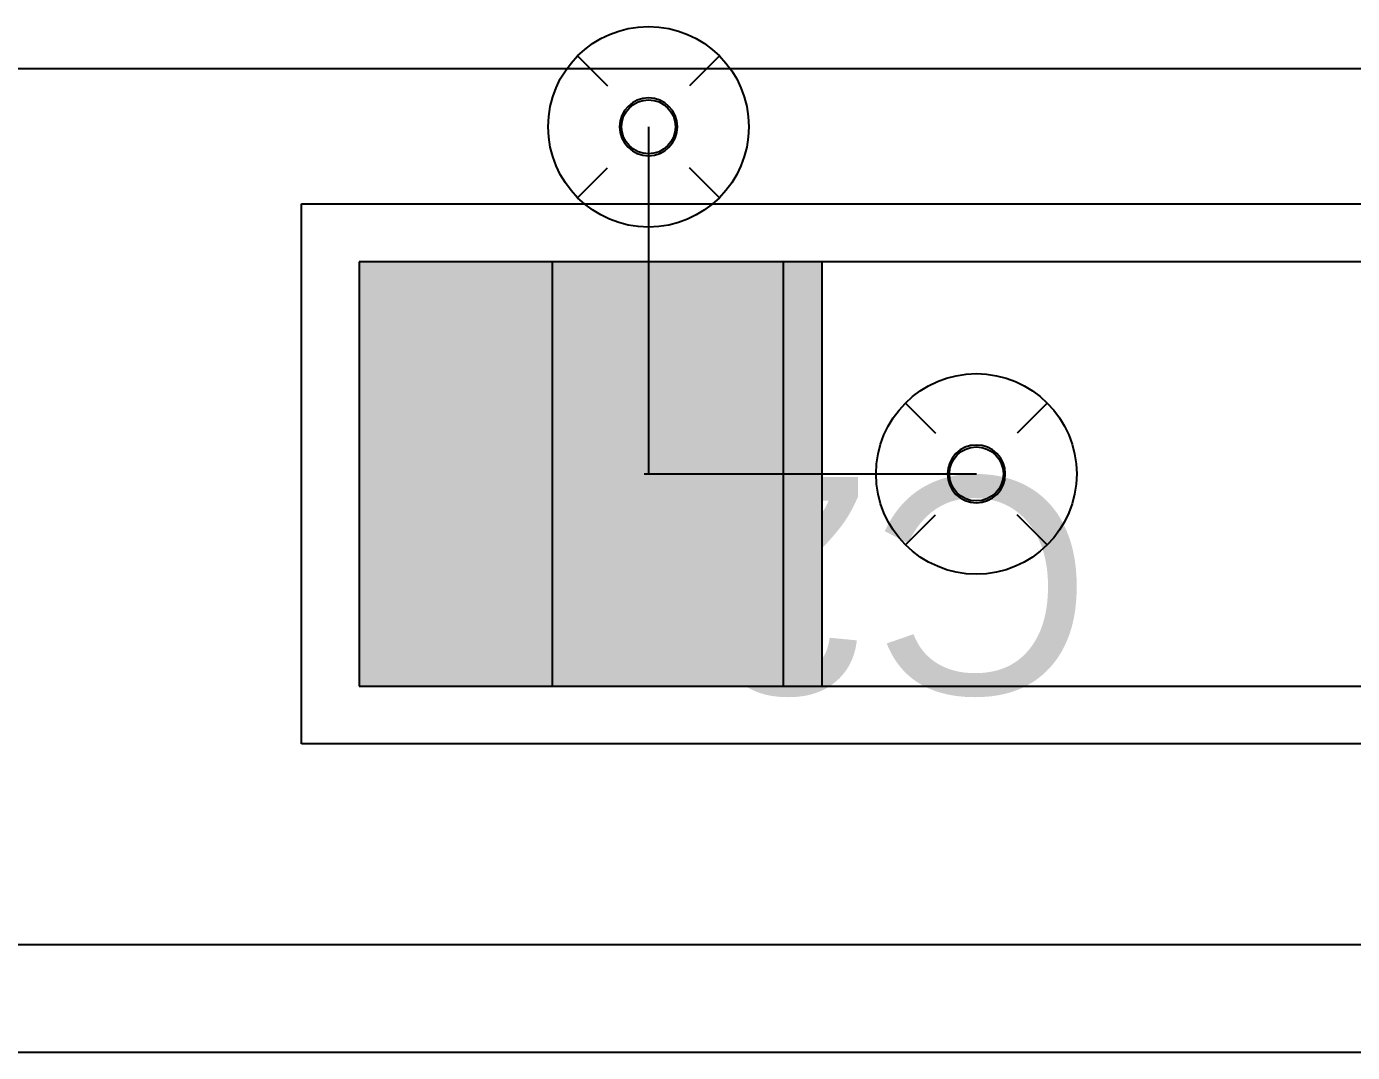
# Model space of a CAD drawing. Header units: inches. Extents: x -0.63 to 3.45, y 0 to 2.67.
# Drawn here: x 0.3737 to 0.7175, y 0 to 0.266 of the extents above; entities that cross this region are included whole.
import ezdxf

# ---------------------------------------------------------------- set-up
doc = ezdxf.new("R2010")
doc.units = ezdxf.units.IN
doc.header["$MEASUREMENT"] = 0
for name, color, linetype in [('BOARD_OUTLINE', 7, 'Continuous'), ('Bottom', 7, 'Continuous'), ('L2_GND', 7, 'Continuous'), ('L5_GND', 7, 'Continuous'), ('Layer_20', 7, 'Continuous'), ('LAYNR4', 7, 'Continuous'), ('LAYNR5', 7, 'Continuous'), ('PADLAYER_BOT', 7, 'Continuous'), ('PADLAYER_INNER', 7, 'Continuous'), ('PADLAYER_TOP', 7, 'Continuous'), ('SILKCREEN_COMP_TOP', 7, 'Continuous'), ('SILKSCREEN_TEXT_TOP', 7, 'Continuous'), ('TOOL_TOP', 7, 'Continuous'), ('Trace_Route_Top', 7, 'Continuous')]:
    doc.layers.add(name, color=color, linetype=linetype)

# ---------------------------------------------------------------- blocks, each defined once
blk = doc.blocks.new('SE1')
at = {"layer": 'BOARD_OUTLINE', "color": 7, "linetype": 'Continuous'}
blk.add_line((2, 0), (0, 0), dxfattribs=at)
blk = doc.blocks.new('SE')
at = {"layer": 'BOARD_OUTLINE'}
blk.add_blockref('SE1', (0, 0), dxfattribs=at)
blk = doc.blocks.new('SE479')
at = {"layer": 'Trace_Route_Top', "color": 7, "linetype": 'Continuous'}
blk.add_line((0.53386, 0.15), (0.62, 0.15), dxfattribs=at)
blk = doc.blocks.new('SE478')
at = {"layer": 'Trace_Route_Top'}
blk.add_blockref('SE479', (0, 0), dxfattribs=at)
blk = doc.blocks.new('SE485')
at = {"layer": 'Trace_Route_Top', "color": 7, "linetype": 'Continuous'}
blk.add_line((0.535, 0.24), (0.535, 0.15), dxfattribs=at)
blk = doc.blocks.new('SE484')
at = {"layer": 'Trace_Route_Top'}
blk.add_blockref('SE485', (0, 0), dxfattribs=at)
blk = doc.blocks.new('SE709')
at = {"layer": 'L2_GND', "color": 7, "linetype": 'Continuous'}
blk.add_line((0.031, 0.028), (1.969, 0.028), dxfattribs=at)
blk = doc.blocks.new('SE708')
at = {"layer": 'L2_GND'}
blk.add_blockref('SE709', (0, 0), dxfattribs=at)
blk = doc.blocks.new('SE1083')
at = {"layer": 'L2_GND', "color": 7, "linetype": 'Continuous'}
blk.add_line((0.55338, 0.25838), (0.54561, 0.25061), dxfattribs=at)
blk = doc.blocks.new('SE1082')
at = {"layer": 'L2_GND'}
blk.add_blockref('SE1083', (0, 0), dxfattribs=at)
blk = doc.blocks.new('SE1085')
at = {"layer": 'L2_GND', "color": 7, "linetype": 'Continuous'}
blk.add_line((0.51662, 0.25838), (0.52439, 0.25061), dxfattribs=at)
blk = doc.blocks.new('SE1084')
at = {"layer": 'L2_GND'}
blk.add_blockref('SE1085', (0, 0), dxfattribs=at)
blk = doc.blocks.new('SE1087')
at = {"layer": 'L2_GND', "color": 7, "linetype": 'Continuous'}
blk.add_line((0.51662, 0.22162), (0.52439, 0.22939), dxfattribs=at)
blk = doc.blocks.new('SE1086')
at = {"layer": 'L2_GND'}
blk.add_blockref('SE1087', (0, 0), dxfattribs=at)
blk = doc.blocks.new('SE1089')
at = {"layer": 'L2_GND', "color": 7, "linetype": 'Continuous'}
blk.add_line((0.55338, 0.22162), (0.54561, 0.22939), dxfattribs=at)
blk = doc.blocks.new('SE1088')
at = {"layer": 'L2_GND'}
blk.add_blockref('SE1089', (0, 0), dxfattribs=at)
blk = doc.blocks.new('SE1091')
at = {"layer": 'L2_GND', "color": 7, "linetype": 'Continuous'}
blk.add_line((0.63838, 0.16838), (0.63061, 0.16061), dxfattribs=at)
blk = doc.blocks.new('SE1090')
at = {"layer": 'L2_GND'}
blk.add_blockref('SE1091', (0, 0), dxfattribs=at)
blk = doc.blocks.new('SE1093')
at = {"layer": 'L2_GND', "color": 7, "linetype": 'Continuous'}
blk.add_line((0.60162, 0.16838), (0.60939, 0.16061), dxfattribs=at)
blk = doc.blocks.new('SE1092')
at = {"layer": 'L2_GND'}
blk.add_blockref('SE1093', (0, 0), dxfattribs=at)
blk = doc.blocks.new('SE1095')
at = {"layer": 'L2_GND', "color": 7, "linetype": 'Continuous'}
blk.add_line((0.60162, 0.13162), (0.60939, 0.13939), dxfattribs=at)
blk = doc.blocks.new('SE1094')
at = {"layer": 'L2_GND'}
blk.add_blockref('SE1095', (0, 0), dxfattribs=at)
blk = doc.blocks.new('SE1097')
at = {"layer": 'L2_GND', "color": 7, "linetype": 'Continuous'}
blk.add_line((0.63838, 0.13162), (0.63061, 0.13939), dxfattribs=at)
blk = doc.blocks.new('SE1096')
at = {"layer": 'L2_GND'}
blk.add_blockref('SE1097', (0, 0), dxfattribs=at)
blk = doc.blocks.new('SE1243')
at = {"layer": 'LAYNR4', "color": 7, "linetype": 'Continuous'}
blk.add_line((0.031, 0.028), (1.969, 0.028), dxfattribs=at)
blk = doc.blocks.new('SE1242')
at = {"layer": 'LAYNR4'}
blk.add_blockref('SE1243', (0, 0), dxfattribs=at)
blk = doc.blocks.new('SE1353')
at = {"layer": 'L5_GND', "color": 7, "linetype": 'Continuous'}
blk.add_line((0.031, 0.028), (1.969, 0.028), dxfattribs=at)
blk = doc.blocks.new('SE1352')
at = {"layer": 'L5_GND'}
blk.add_blockref('SE1353', (0, 0), dxfattribs=at)
blk = doc.blocks.new('SE1727')
at = {"layer": 'L5_GND', "color": 7, "linetype": 'Continuous'}
blk.add_line((0.55338, 0.25838), (0.54561, 0.25061), dxfattribs=at)
blk = doc.blocks.new('SE1726')
at = {"layer": 'L5_GND'}
blk.add_blockref('SE1727', (0, 0), dxfattribs=at)
blk = doc.blocks.new('SE1729')
at = {"layer": 'L5_GND', "color": 7, "linetype": 'Continuous'}
blk.add_line((0.51662, 0.25838), (0.52439, 0.25061), dxfattribs=at)
blk = doc.blocks.new('SE1728')
at = {"layer": 'L5_GND'}
blk.add_blockref('SE1729', (0, 0), dxfattribs=at)
blk = doc.blocks.new('SE1731')
at = {"layer": 'L5_GND', "color": 7, "linetype": 'Continuous'}
blk.add_line((0.51662, 0.22162), (0.52439, 0.22939), dxfattribs=at)
blk = doc.blocks.new('SE1730')
at = {"layer": 'L5_GND'}
blk.add_blockref('SE1731', (0, 0), dxfattribs=at)
blk = doc.blocks.new('SE1733')
at = {"layer": 'L5_GND', "color": 7, "linetype": 'Continuous'}
blk.add_line((0.55338, 0.22162), (0.54561, 0.22939), dxfattribs=at)
blk = doc.blocks.new('SE1732')
at = {"layer": 'L5_GND'}
blk.add_blockref('SE1733', (0, 0), dxfattribs=at)
blk = doc.blocks.new('SE1735')
at = {"layer": 'L5_GND', "color": 7, "linetype": 'Continuous'}
blk.add_line((0.63838, 0.16838), (0.63061, 0.16061), dxfattribs=at)
blk = doc.blocks.new('SE1734')
at = {"layer": 'L5_GND'}
blk.add_blockref('SE1735', (0, 0), dxfattribs=at)
blk = doc.blocks.new('SE1737')
at = {"layer": 'L5_GND', "color": 7, "linetype": 'Continuous'}
blk.add_line((0.60162, 0.16838), (0.60939, 0.16061), dxfattribs=at)
blk = doc.blocks.new('SE1736')
at = {"layer": 'L5_GND'}
blk.add_blockref('SE1737', (0, 0), dxfattribs=at)
blk = doc.blocks.new('SE1739')
at = {"layer": 'L5_GND', "color": 7, "linetype": 'Continuous'}
blk.add_line((0.60162, 0.13162), (0.60939, 0.13939), dxfattribs=at)
blk = doc.blocks.new('SE1738')
at = {"layer": 'L5_GND'}
blk.add_blockref('SE1739', (0, 0), dxfattribs=at)
blk = doc.blocks.new('SE1741')
at = {"layer": 'L5_GND', "color": 7, "linetype": 'Continuous'}
blk.add_line((0.63838, 0.13162), (0.63061, 0.13939), dxfattribs=at)
blk = doc.blocks.new('SE1740')
at = {"layer": 'L5_GND'}
blk.add_blockref('SE1741', (0, 0), dxfattribs=at)
blk = doc.blocks.new('SE1991')
at = {"layer": 'LAYNR5', "color": 7, "linetype": 'Continuous'}
blk.add_line((0.031, 0.028), (1.969, 0.028), dxfattribs=at)
blk = doc.blocks.new('SE1990')
at = {"layer": 'LAYNR5'}
blk.add_blockref('SE1991', (0, 0), dxfattribs=at)
blk = doc.blocks.new('SE2111')
at = {"layer": 'Bottom', "color": 7, "linetype": 'Continuous'}
blk.add_line((0.031, 0.028), (1.969, 0.028), dxfattribs=at)
blk = doc.blocks.new('SE2110')
at = {"layer": 'Bottom'}
blk.add_blockref('SE2111', (0, 0), dxfattribs=at)
blk = doc.blocks.new('SE2649')
at = {"layer": 'PADLAYER_TOP', "color": 7, "linetype": 'Continuous'}
for start, end in [(0, 180), (180, 0)]:
    blk.add_arc((0.535, 0.24), 0.0075, start, end, dxfattribs=at)
blk = doc.blocks.new('SE2648')
at = {"layer": 'PADLAYER_TOP'}
blk.add_blockref('SE2649', (0, 0), dxfattribs=at)
blk = doc.blocks.new('SE2651')
at = {"layer": 'PADLAYER_INNER', "color": 7, "linetype": 'Continuous'}
for start, end in [(0, 180), (180, 0)]:
    blk.add_arc((0.535, 0.24), 0.0075, start, end, dxfattribs=at)
blk = doc.blocks.new('SE2650')
at = {"layer": 'PADLAYER_INNER'}
blk.add_blockref('SE2651', (0, 0), dxfattribs=at)
blk = doc.blocks.new('SE2653')
at = {"layer": 'PADLAYER_BOT', "color": 7, "linetype": 'Continuous'}
for start, end in [(0, 180), (180, 0)]:
    blk.add_arc((0.535, 0.24), 0.0075, start, end, dxfattribs=at)
blk = doc.blocks.new('SE2652')
at = {"layer": 'PADLAYER_BOT'}
blk.add_blockref('SE2653', (0, 0), dxfattribs=at)
blk = doc.blocks.new('SE2655')
at = {"layer": 'PADLAYER_TOP', "color": 7, "linetype": 'Continuous'}
for start, end in [(0, 180), (180, 0)]:
    blk.add_arc((0.62, 0.15), 0.0075, start, end, dxfattribs=at)
blk = doc.blocks.new('SE2654')
at = {"layer": 'PADLAYER_TOP'}
blk.add_blockref('SE2655', (0, 0), dxfattribs=at)
blk = doc.blocks.new('SE2657')
at = {"layer": 'PADLAYER_INNER', "color": 7, "linetype": 'Continuous'}
for start, end in [(0, 180), (180, 0)]:
    blk.add_arc((0.62, 0.15), 0.0075, start, end, dxfattribs=at)
blk = doc.blocks.new('SE2656')
at = {"layer": 'PADLAYER_INNER'}
blk.add_blockref('SE2657', (0, 0), dxfattribs=at)
blk = doc.blocks.new('SE2659')
at = {"layer": 'PADLAYER_BOT', "color": 7, "linetype": 'Continuous'}
for start, end in [(0, 180), (180, 0)]:
    blk.add_arc((0.62, 0.15), 0.0075, start, end, dxfattribs=at)
blk = doc.blocks.new('SE2658')
at = {"layer": 'PADLAYER_BOT'}
blk.add_blockref('SE2659', (0, 0), dxfattribs=at)
blk = doc.blocks.new('SE3797')
at = {"layer": 'SILKSCREEN_TEXT_TOP', "color": 7, "linetype": 'Continuous'}
for p, q in [((0.445, 0.08), (0.445, 0.22)), ((0.445, 0.22), (0.855, 0.22)), ((0.855, 0.08), (0.445, 0.08))]:
    blk.add_line(p, q, dxfattribs=at)
blk = doc.blocks.new('SE3796')
at = {"layer": 'SILKSCREEN_TEXT_TOP'}
blk.add_blockref('SE3797', (0, 0), dxfattribs=at)
blk = doc.blocks.new('SE3805')
at = {"layer": 'Layer_20', "color": 7, "linetype": 'Continuous'}
for p, q in [((0.79, 0.205), (0.51, 0.205)), ((0.51, 0.205), (0.51, 0.095)), ((0.79, 0.095), (0.79, 0.205)), ((0.51, 0.095), (0.79, 0.095))]:
    blk.add_line(p, q, dxfattribs=at)
blk = doc.blocks.new('SE3804')
at = {"layer": 'Layer_20'}
blk.add_blockref('SE3805', (0, 0), dxfattribs=at)
blk = doc.blocks.new('SE3809')
at = {"layer": 'Layer_20', "color": 7, "linetype": 'Continuous'}
for p, q in [((0.57, 0.205), (0.51, 0.205)), ((0.51, 0.205), (0.51, 0.095)), ((0.57, 0.095), (0.57, 0.205)), ((0.51, 0.095), (0.57, 0.095))]:
    blk.add_line(p, q, dxfattribs=at)
blk = doc.blocks.new('SE3808')
at = {"layer": 'Layer_20'}
blk.add_blockref('SE3809', (0, 0), dxfattribs=at)
blk = doc.blocks.new('SE3811')
at = {"layer": 'SILKSCREEN_TEXT_TOP', "color": 7, "linetype": 'Continuous'}
blk.add_line((0.73, 0.255), (0.32, 0.255), dxfattribs=at)
blk = doc.blocks.new('SE3810')
at = {"layer": 'SILKSCREEN_TEXT_TOP'}
blk.add_blockref('SE3811', (0, 0), dxfattribs=at)

msp = doc.modelspace()

# ---------------------------------------------------------------- hatches: boundary and pattern name
at = {"layer": 'PADLAYER_TOP', "linetype": 'Continuous'}
msp.add_hatch(color=7, dxfattribs=at).paths.add_polyline_path([(0.58, 0.205), (0.46, 0.205), (0.46, 0.095), (0.58, 0.095)])

# ---------------------------------------------------------------- linework, layer by layer
at = {"layer": 'Bottom', "color": 7, "linetype": 'Continuous'}
for centre in [(0.535, 0.24), (0.62, 0.15)]:
    msp.add_circle(centre, 0.026, dxfattribs=at)
at = {"layer": 'L2_GND', "color": 7, "linetype": 'Continuous'}
for centre in [(0.535, 0.24), (0.62, 0.15)]:
    msp.add_circle(centre, 0.026, dxfattribs=at)
at = {"layer": 'L5_GND', "color": 7, "linetype": 'Continuous'}
for centre in [(0.535, 0.24), (0.62, 0.15)]:
    msp.add_circle(centre, 0.026, dxfattribs=at)
at = {"layer": 'LAYNR4', "color": 7, "linetype": 'Continuous'}
for centre in [(0.535, 0.24), (0.62, 0.15)]:
    msp.add_circle(centre, 0.026, dxfattribs=at)
at = {"layer": 'LAYNR5', "color": 7, "linetype": 'Continuous'}
for centre in [(0.535, 0.24), (0.62, 0.15)]:
    msp.add_circle(centre, 0.026, dxfattribs=at)
at = {"layer": 'PADLAYER_TOP', "color": 7, "linetype": 'Continuous'}
for p, q in [((0.58, 0.205), (0.46, 0.205)), ((0.46, 0.205), (0.46, 0.095)), ((0.58, 0.095), (0.58, 0.205)), ((0.46, 0.095), (0.58, 0.095))]:
    msp.add_line(p, q, dxfattribs=at)
at = {"layer": 'TOOL_TOP', "color": 7, "linetype": 'Continuous'}
for centre in [(0.535, 0.24), (0.62, 0.15)]:
    msp.add_circle(centre, 0.007, dxfattribs=at)

# ---------------------------------------------------------------- block references
for name in ['SE', 'SE708', 'SE1242', 'SE1352', 'SE2110', 'SE1990', 'SE3810', 'SE1084', 'SE1728', 'SE1082', 'SE1726', 'SE2648', 'SE2650', 'SE2652', 'SE484', 'SE1086', 'SE1730', 'SE1088', 'SE1732', 'SE3796', 'SE3804', 'SE3808', 'SE1092', 'SE1736', 'SE1090', 'SE1734', 'SE2654', 'SE2656', 'SE2658', 'SE478', 'SE1094', 'SE1738', 'SE1096', 'SE1740']:
    msp.add_blockref(name, (0, 0))

# ---------------------------------------------------------------- texts
at = {"layer": 'SILKCREEN_COMP_TOP', "insert": (0.65, 0.15), "char_height": 0.056243, "width": 0.1002597, "attachment_point": 7, "rotation": 180}
msp.add_mtext('{\\fArial|b0||i0||c0|p34;\\C7;\\H5.6243e-002;\\W1.;C2}', dxfattribs=at)

doc.saveas('drawing.dxf')
